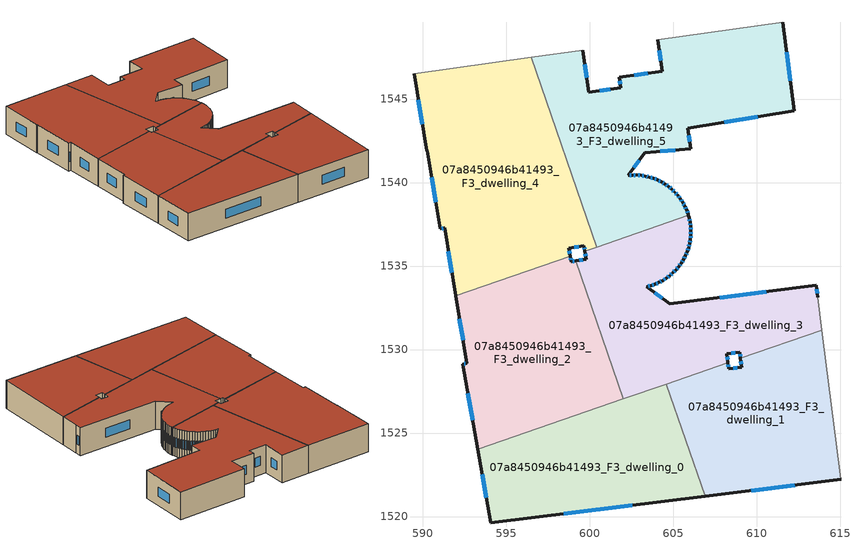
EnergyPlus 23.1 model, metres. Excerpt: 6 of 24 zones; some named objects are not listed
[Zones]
07a8450946b41493_F3_dwelling_0
 floor to 07a8450946b41493_F2_dwelling_0 (EU_floor_Construction): 604.59,1527.94 606.91,1521.21 594.07,1519.62 593.29,1524.04 z9
 wall outside (EU_wall_Construction): 593.29,1524.04 594.07,1519.62 606.91,1521.21 z9:12
 wall to 07a8450946b41493_F3_dwelling_1 (EU_wall_Construction): 606.91,1521.21 604.59,1527.94 z9:12
 wall to 07a8450946b41493_F3_dwelling_2 (EU_wall_Construction): 602.01,1527.05 593.29,1524.04 z9:12
 wall to 07a8450946b41493_F3_dwelling_3 (EU_wall_Construction): 604.59,1527.94 602.01,1527.05 z9:12
 window (EU_Window_Construction): 598.44,1520.16 602.54,1520.67 / 593.55,1522.53 593.8,1521.12 z10.02:10.98
 roof outside (EU_roof_Construction): 606.91,1521.21 604.59,1527.94 593.29,1524.04 594.07,1519.62 z12
07a8450946b41493_F3_dwelling_1
 floor to 07a8450946b41493_F2_dwelling_1 (EU_floor_Construction): 613.9,1531.16 615.03,1522.28 615.05,1522.22 606.91,1521.21 604.59,1527.94 608.28,1529.21 608.32,1528.85 609.09,1528.95 609.03,1529.47 z9
 wall outside (EU_wall_Construction): 609.03,1529.47 609.09,1528.95 608.32,1528.85 608.28,1529.21 / 606.91,1521.21 615.05,1522.22 z9:12
 wall adiabatic (EU_wall_Construction): 615.05,1522.22 615.03,1522.28 613.9,1531.16 z9:12
 wall to 07a8450946b41493_F3_dwelling_3 (EU_wall_Construction): 613.9,1531.16 609.03,1529.47 / 608.28,1529.21 604.59,1527.94 z9:12
 window (EU_Window_Construction): 608.83,1528.91 608.59,1528.88 / 609.05,1529.29 609.07,1529.13 / 609.68,1521.55 612.28,1521.88 / 608.31,1528.98 608.3,1529.09 z10.02:10.98
 roof outside (EU_roof_Construction): 615.05,1522.22 615.03,1522.28 613.9,1531.16 609.03,1529.47 609.09,1528.95 608.32,1528.85 608.28,1529.21 604.59,1527.94 606.91,1521.21 z12
07a8450946b41493_F3_dwelling_2
 floor to 07a8450946b41493_F2_dwelling_2 (EU_floor_Construction): 599.16,1535.31 602.01,1527.05 593.29,1524.04 592.39,1529.12 592.64,1529.19 591.98,1533.22 598.84,1535.59 598.9,1535.27 z9
 wall outside (EU_wall_Construction): 591.98,1533.22 592.64,1529.19 592.39,1529.12 593.29,1524.04 / 599.16,1535.31 598.9,1535.27 598.84,1535.59 z9:12
 wall to 07a8450946b41493_F3_dwelling_3 (EU_wall_Construction): 602.01,1527.05 599.16,1535.31 z9:12
 wall to 07a8450946b41493_F3_dwelling_4 (EU_wall_Construction): 598.84,1535.59 591.98,1533.22 z9:12
 window (EU_Window_Construction): 592.56,1529.16 592.48,1529.14 / 592.2,1531.85 592.42,1530.56 / 598.88,1535.38 598.86,1535.48 / 599.07,1535.3 598.98,1535.28 / 592.7,1527.39 592.98,1525.76 z10.02:10.98
 roof outside (EU_roof_Construction): 602.01,1527.05 599.16,1535.31 598.9,1535.27 598.84,1535.59 591.98,1533.22 592.64,1529.19 592.39,1529.12 593.29,1524.04 z12
07a8450946b41493_F3_dwelling_3
 floor to 07a8450946b41493_F2_dwelling_3 (EU_floor_Construction): 613.57,1533.84 613.65,1533.12 613.9,1531.16 609.03,1529.47 608.99,1529.83 608.22,1529.74 608.28,1529.21 602.01,1527.05 599.16,1535.31 599.79,1535.41 599.71,1535.89 605.92,1538.03 605.96,1537.88 606.01,1537.63 606.05,1537.37 606.06,1537.11 606.06,1536.86 606.03,1536.6 605.98,1536.35 605.92,1536.11 605.83,1535.86 605.74,1535.63 605.62,1535.39 605.48,1535.18 605.33,1534.97 605.17,1534.78 604.98,1534.59 604.8,1534.43 604.59,1534.28 604.37,1534.13 604.15,1534.02 603.91,1533.92 603.67,1533.83 603.42,1533.77 603.43,1533.76 604.81,1532.73 z9
 wall outside (EU_wall_Construction): 608.28,1529.21 608.22,1529.74 608.99,1529.83 609.03,1529.47 / 599.71,1535.89 599.79,1535.41 599.16,1535.31 / 613.65,1533.12 613.57,1533.84 604.81,1532.73 603.43,1533.76 603.42,1533.77 603.67,1533.83 603.91,1533.92 604.15,1534.02 604.37,1534.13 604.59,1534.28 604.8,1534.43 604.98,1534.59 605.17,1534.78 605.33,1534.97 605.48,1535.18 605.62,1535.39 605.74,1535.63 605.83,1535.86 605.92,1536.11 605.98,1536.35 606.03,1536.6 606.06,1536.86 606.06,1537.11 606.05,1537.37 606.01,1537.63 605.96,1537.88 605.92,1538.03 z9:12
 wall adiabatic (EU_wall_Construction): 613.9,1531.16 613.65,1533.12 z9:12
 wall to 07a8450946b41493_F3_dwelling_5 (EU_wall_Construction): 605.92,1538.03 600.44,1536.14 z9:12
 wall to 07a8450946b41493_F3_dwelling_4 (EU_wall_Construction): 600.44,1536.14 599.71,1535.89 z9:12
 window (EU_Window_Construction): 609,1529.71 609.02,1529.6 / 608.48,1529.77 608.73,1529.8 / 608.26,1529.39 608.24,1529.56 / 599.58,1535.38 599.37,1535.35 / 599.74,1535.73 599.76,1535.58 / 605.99,1537.72 605.98,1537.8 / 606.04,1537.46 606.02,1537.54 / 606.06,1537.2 606.05,1537.28 / 606.06,1536.95 606.06,1537.03 / 606.04,1536.69 606.05,1536.77 / 606,1536.44 606.01,1536.52 / 605.94,1536.19 605.96,1536.27 / 605.86,1535.94 605.89,1536.02 / 605.77,1535.71 605.8,1535.78 / 605.66,1535.47 605.7,1535.55 / 605.53,1535.26 605.57,1535.32 / 605.38,1535.04 605.43,1535.11 / 605.23,1534.84 605.28,1534.9 / 605.05,1534.66 605.11,1534.71 / 604.86,1534.49 604.92,1534.54 / 604.66,1534.33 604.73,1534.38 / 604.45,1534.18 604.52,1534.23 / 604.22,1534.06 604.3,1534.1 / 603.99,1533.95 604.06,1533.98 / 603.75,1533.86 603.83,1533.89 / 603.5,1533.79 603.58,1533.81 / 604.34,1533.08 603.9,1533.41 / 610.59,1533.46 607.79,1533.11 / 613.62,1533.37 613.6,1533.6 z10.02:10.98
 roof outside (EU_roof_Construction): 613.9,1531.16 613.65,1533.12 613.57,1533.84 604.81,1532.73 603.43,1533.76 603.42,1533.77 603.67,1533.83 603.91,1533.92 604.15,1534.02 604.37,1534.13 604.59,1534.28 604.8,1534.43 604.98,1534.59 605.17,1534.78 605.33,1534.97 605.48,1535.18 605.62,1535.39 605.74,1535.63 605.83,1535.86 605.92,1536.11 605.98,1536.35 606.03,1536.6 606.06,1536.86 606.06,1537.11 606.05,1537.37 606.01,1537.63 605.96,1537.88 605.92,1538.03 599.71,1535.89 599.79,1535.41 599.16,1535.31 602.01,1527.05 608.28,1529.21 608.22,1529.74 608.99,1529.83 609.03,1529.47 z12
07a8450946b41493_F3_dwelling_4
 floor to 07a8450946b41493_F2_dwelling_4 (EU_floor_Construction): 596.51,1547.5 600.44,1536.14 599.71,1535.89 599.66,1536.21 598.76,1536.07 598.84,1535.59 591.98,1533.22 591.31,1537.29 591.05,1537.23 590.27,1541.91 590.23,1541.92 589.48,1546.51 z9
 wall outside (EU_wall_Construction): 598.84,1535.59 598.76,1536.07 599.66,1536.21 599.71,1535.89 / 589.48,1546.51 590.23,1541.92 590.27,1541.91 591.05,1537.23 591.31,1537.29 591.98,1533.22 z9:12
 wall adiabatic (EU_wall_Construction): 596.51,1547.5 589.48,1546.51 z9:12
 wall to 07a8450946b41493_F3_dwelling_5 (EU_wall_Construction): 600.44,1536.14 596.51,1547.5 z9:12
 window (EU_Window_Construction): 599.68,1536.1 599.69,1536 / 599.07,1536.12 599.35,1536.16 / 598.81,1535.75 598.79,1535.9 / 591.54,1535.9 591.75,1534.6 / 591.14,1537.25 591.22,1537.27 / 590.54,1540.32 590.79,1538.82 / 589.74,1544.95 589.97,1543.48 z10.02:10.98
 roof outside (EU_roof_Construction): 599.71,1535.89 600.44,1536.14 596.51,1547.5 589.48,1546.51 590.23,1541.92 590.27,1541.91 591.05,1537.23 591.31,1537.29 591.98,1533.22 598.84,1535.59 598.76,1536.07 599.66,1536.21 z12
07a8450946b41493_F3_dwelling_5
 floor to 07a8450946b41493_F2_dwelling_5 (EU_floor_Construction): 611.56,1549.62 612.24,1544.3 605.88,1543.27 606.06,1542.03 603.3,1541.78 602.3,1540.44 602.56,1540.45 602.82,1540.46 603.07,1540.43 603.32,1540.39 603.58,1540.33 603.82,1540.25 604.06,1540.16 604.29,1540.04 604.51,1539.92 604.72,1539.77 604.92,1539.6 605.1,1539.42 605.27,1539.24 605.43,1539.03 605.57,1538.82 605.7,1538.6 605.8,1538.37 605.89,1538.12 605.92,1538.03 600.44,1536.14 596.51,1547.5 599.59,1547.94 599.95,1545.41 601.87,1545.68 601.78,1546.31 604.35,1546.66 604.08,1548.57 z9
 wall outside (EU_wall_Construction): 604.08,1548.57 604.35,1546.66 601.78,1546.31 601.87,1545.68 599.95,1545.41 599.59,1547.94 / 605.92,1538.03 605.89,1538.12 605.8,1538.37 605.7,1538.6 605.57,1538.82 605.43,1539.03 605.28,1539.24 605.1,1539.42 604.92,1539.6 604.72,1539.77 604.51,1539.92 604.29,1540.04 604.06,1540.16 603.82,1540.25 603.58,1540.33 603.32,1540.39 603.07,1540.43 602.82,1540.46 602.56,1540.45 602.3,1540.44 603.3,1541.78 606.06,1542.03 605.89,1543.27 612.24,1544.3 611.56,1549.62 z9:12
 wall adiabatic (EU_wall_Construction): 611.56,1549.62 604.08,1548.57 / 599.59,1547.94 596.51,1547.5 z9:12
 window (EU_Window_Construction): 601.22,1545.59 600.6,1545.5 / 601.81,1546.09 601.84,1545.89 / 603.47,1546.54 602.65,1546.43 / 604.17,1547.92 604.26,1547.31 / 612.01,1546.11 611.79,1547.81 / 608.05,1543.62 610.08,1543.95 / 606,1542.45 605.94,1542.85 / 604.24,1541.87 605.12,1541.95 / 602.64,1540.9 602.96,1541.33 / 602.48,1540.45 602.39,1540.44 / 602.74,1540.45 602.65,1540.45 / 602.99,1540.44 602.91,1540.45 / 603.24,1540.41 603.16,1540.42 / 603.49,1540.35 603.41,1540.37 / 603.74,1540.28 603.66,1540.3 / 603.98,1540.19 603.9,1540.22 / 604.21,1540.08 604.14,1540.12 / 604.44,1539.96 604.37,1540 / 604.65,1539.82 604.58,1539.87 / 604.85,1539.66 604.78,1539.71 / 605.04,1539.49 604.98,1539.54 / 605.22,1539.3 605.16,1539.36 / 605.38,1539.1 605.33,1539.17 / 605.52,1538.89 605.48,1538.96 / 605.65,1538.67 605.61,1538.75 / 605.76,1538.45 605.73,1538.52 / 605.86,1538.2 605.83,1538.28 / 599.83,1546.27 599.71,1547.08 z10.02:10.98
 roof outside (EU_roof_Construction): 605.92,1538.03 605.89,1538.12 605.8,1538.37 605.7,1538.6 605.57,1538.82 605.43,1539.03 605.27,1539.24 605.1,1539.42 604.92,1539.6 604.72,1539.77 604.51,1539.92 604.29,1540.04 604.06,1540.16 603.82,1540.25 603.58,1540.33 603.32,1540.39 603.07,1540.43 602.82,1540.46 602.56,1540.45 602.3,1540.44 603.3,1541.78 606.06,1542.03 605.88,1543.27 612.24,1544.3 611.56,1549.62 604.08,1548.57 604.35,1546.66 601.78,1546.31 601.87,1545.68 599.95,1545.41 599.59,1547.94 596.51,1547.5 600.44,1536.14 z12
[Building]
EU S2 Campaign: North Axis=0; Terrain=City; Solar Distribution=FullExterior
[Site:Location]
Vienna: Latitude=48; Longitude=16.5; Time Zone=1; Elevation=183
[SizingPeriod:WeatherFileDays]
AnnualSizingPeriod: Begin Month=1; Begin Day of Month=1; End Month=12; End Day of Month=31; Day of Week for Start Day=Monday; Use Weather File Daylight Saving Period=No; Use Weather File Rain and Snow Indicators=No
[MATERIAL]
EU_InternalMass_Material: Roughness=MediumRough; Thickness=0.1; Conductivity=1; Density=1800; Specific Heat=900; Thermal Absorptance=0.9; Solar Absorptance=0.7; Visible Absorptance=0.7
[MATERIAL:NOMASS] Roughness=MediumRough; Thermal Absorptance=0.9; Solar Absorptance=0.7; Visible Absorptance=0.7
Name | Thermal Resistance
EU_wall_NoMass | 0.942466
EU_roof_NoMass | 0.551687
EU_floor_NoMass | 0.66527
[WINDOWMATERIAL:SIMPLEGLAZINGSYSTEM]
EU_Window_SimpleGlazing: UFactor=2.03367; Solar Heat Gain Coefficient=0.65; Visible Transmittance=0.65
[CONSTRUCTION]
EU_wall_Construction: EU_wall_NoMass
EU_roof_Construction: EU_roof_NoMass
EU_floor_Construction: EU_floor_NoMass
EU_Window_Construction: EU_Window_SimpleGlazing
EU_InternalMass_Construction: EU_InternalMass_Material
[ZONE] Type=1; Multiplier=1; Ceiling Height=autocalculate; Floor Area=autocalculate; Part of Total Floor Area=Yes
Name | Volume
07a8450946b41493_F3_dwelling_0 | 214.705
07a8450946b41493_F3_dwelling_1 | 214.704
07a8450946b41493_F3_dwelling_2 | 228.605
07a8450946b41493_F3_dwelling_3 | 228.579
07a8450946b41493_F3_dwelling_4 | 306.09
07a8450946b41493_F3_dwelling_5 | 306.096
[INTERNALMASS] Construction=EU_InternalMass_Construction
Name | Zone or ZoneList | Surface Area
07a8450946b41493_F3_dwelling_0_EU_InternalMass | 07a8450946b41493_F3_dwelling_0 | 71.5683
07a8450946b41493_F3_dwelling_1_EU_InternalMass | 07a8450946b41493_F3_dwelling_1 | 71.5681
07a8450946b41493_F3_dwelling_2_EU_InternalMass | 07a8450946b41493_F3_dwelling_2 | 76.2024
07a8450946b41493_F3_dwelling_3_EU_InternalMass | 07a8450946b41493_F3_dwelling_3 | 76.1917
07a8450946b41493_F3_dwelling_4_EU_InternalMass | 07a8450946b41493_F3_dwelling_4 | 102.03
07a8450946b41493_F3_dwelling_5_EU_InternalMass | 07a8450946b41493_F3_dwelling_5 | 102.031
[OTHEREQUIPMENT] Fuel Type=Electricity; Design Level Calculation Method=Watts/Area; Power per Zone Floor Area=1; Fraction Latent=0; Fraction Radiant=0; Fraction Lost=0; Carbon Dioxide Generation Rate=0; EndUse Subcategory=EU_Step8_InternalGains
Name | Zone or ZoneList or Space or SpaceList | Schedule
EU_Step8_InternalGain_07a8450946b41493_F3_dwelling_0_f000 | 07a8450946b41493_F3_dwelling_0 | EU_Step8_GainSchedule_07a8450946b41493_F3_dwelling_0_f000
EU_Step8_InternalGain_07a8450946b41493_F3_dwelling_1_f000 | 07a8450946b41493_F3_dwelling_1 | EU_Step8_GainSchedule_07a8450946b41493_F3_dwelling_1_f000
EU_Step8_InternalGain_07a8450946b41493_F3_dwelling_2_f000 | 07a8450946b41493_F3_dwelling_2 | EU_Step8_GainSchedule_07a8450946b41493_F3_dwelling_2_f000
EU_Step8_InternalGain_07a8450946b41493_F3_dwelling_3_f000 | 07a8450946b41493_F3_dwelling_3 | EU_Step8_GainSchedule_07a8450946b41493_F3_dwelling_3_f000
EU_Step8_InternalGain_07a8450946b41493_F3_dwelling_4_f000 | 07a8450946b41493_F3_dwelling_4 | EU_Step8_GainSchedule_07a8450946b41493_F3_dwelling_4_f000
EU_Step8_InternalGain_07a8450946b41493_F3_dwelling_5_f000 | 07a8450946b41493_F3_dwelling_5 | EU_Step8_GainSchedule_07a8450946b41493_F3_dwelling_5_f000
[ZONEVENTILATION:DESIGNFLOWRATE] Schedule=EU_AlwaysOn; Design Flow Rate Calculation Method=AirChanges/Hour; Air Changes per Hour=0.530523; Ventilation Type=Natural; Fan Pressure Rise=0; Fan Total Efficiency=1; Constant Term Coefficient=1; Temperature Term Coefficient=0; Velocity Term Coefficient=0; Velocity Squared Term Coefficient=0; Minimum Indoor Temperature=-100; Maximum Indoor Temperature=100; Delta Temperature=-100; Minimum Outdoor Temperature=-100; Maximum Outdoor Temperature=100; Maximum Wind Speed=40
Name | Zone or ZoneList or Space or SpaceList
EU_ConstantAir_07a8450946b41493_F3_dwelling_0 | 07a8450946b41493_F3_dwelling_0
EU_ConstantAir_07a8450946b41493_F3_dwelling_1 | 07a8450946b41493_F3_dwelling_1
EU_ConstantAir_07a8450946b41493_F3_dwelling_2 | 07a8450946b41493_F3_dwelling_2
EU_ConstantAir_07a8450946b41493_F3_dwelling_3 | 07a8450946b41493_F3_dwelling_3
EU_ConstantAir_07a8450946b41493_F3_dwelling_4 | 07a8450946b41493_F3_dwelling_4
EU_ConstantAir_07a8450946b41493_F3_dwelling_5 | 07a8450946b41493_F3_dwelling_5
[HVACTEMPLATE:ZONE:IDEALLOADSAIRSYSTEM] System Availability Schedule=EU_AlwaysOn; Maximum Heating Supply Air Temperature=50; Minimum Cooling Supply Air Temperature=13; Maximum Heating Supply Air Humidity Ratio=0.0156; Minimum Cooling Supply Air Humidity Ratio=0.0077; Heating Limit=NoLimit; Cooling Limit=NoLimit; Heating Availability Schedule=EU_AlwaysOn; Cooling Availability Schedule=EU_CoolingOff; Dehumidification Control Type=ConstantSensibleHeatRatio; Cooling Sensible Heat Ratio=0.7; Dehumidification Setpoint=60; Humidification Control Type=None; Humidification Setpoint=30; Outdoor Air Method=None; Outdoor Air Flow Rate per Person=0.00944; Outdoor Air Flow Rate per Zone Floor Area=0; Outdoor Air Flow Rate per Zone=0; Demand Controlled Ventilation Type=None; Outdoor Air Economizer Type=NoEconomizer; Heat Recovery Type=None; Sensible Heat Recovery Effectiveness=0.7; Latent Heat Recovery Effectiveness=0.65
Name | Template Thermostat
07a8450946b41493_F3_dwelling_0 | EU_HeatOnly_07a8450946b41493_F3_dwelling_0
07a8450946b41493_F3_dwelling_1 | EU_HeatOnly_07a8450946b41493_F3_dwelling_1
07a8450946b41493_F3_dwelling_2 | EU_HeatOnly_07a8450946b41493_F3_dwelling_2
07a8450946b41493_F3_dwelling_3 | EU_HeatOnly_07a8450946b41493_F3_dwelling_3
07a8450946b41493_F3_dwelling_4 | EU_HeatOnly_07a8450946b41493_F3_dwelling_4
07a8450946b41493_F3_dwelling_5 | EU_HeatOnly_07a8450946b41493_F3_dwelling_5
[SIZING:ZONE] Zone Cooling Design Supply Air Temperature Input Method=SupplyAirTemperature; Zone Cooling Design Supply Air Temperature=13; Zone Heating Design Supply Air Temperature Input Method=SupplyAirTemperature; Zone Heating Design Supply Air Temperature=50; Zone Cooling Design Supply Air Humidity Ratio=0.008; Zone Heating Design Supply Air Humidity Ratio=0.008; Cooling Design Air Flow Method=DesignDay; Cooling Design Air Flow Rate=0; Cooling Minimum Air Flow per Zone Floor Area=0.000762; Cooling Minimum Air Flow=0; Cooling Minimum Air Flow Fraction=0.2; Heating Design Air Flow Method=DesignDay; Heating Design Air Flow Rate=0; Heating Maximum Air Flow per Zone Floor Area=0.002032; Heating Maximum Air Flow=0.141576; Heating Maximum Air Flow Fraction=0.3; Account for Dedicated Outdoor Air System=No; Dedicated Outdoor Air System Control Strategy=NeutralSupplyAir; Dedicated Outdoor Air Low Setpoint Temperature for Design=autosize; Dedicated Outdoor Air High Setpoint Temperature for Design=autosize; Zone Load Sizing Method=Sensible Load Only No Latent Load; Zone Latent Cooling Design Supply Air Humidity Ratio Input Method=HumidityRatioDifference; Zone Cooling Design Supply Air Humidity Ratio Difference=0.005; Zone Latent Heating Design Supply Air Humidity Ratio Input Method=HumidityRatioDifference; Zone Humidification Design Supply Air Humidity Ratio Difference=0.005
07a8450946b41493_F3_dwelling_0; 07a8450946b41493_F3_dwelling_1; 07a8450946b41493_F3_dwelling_2; 07a8450946b41493_F3_dwelling_3; 07a8450946b41493_F3_dwelling_4; 07a8450946b41493_F3_dwelling_5
[SCHEDULE:CONSTANT]
Name | Hourly Value
EU_AlwaysOn | 1
EU_CoolingOff | 0
[SCHEDULE:FILE] Column Number=1; Rows to Skip at Top=0; Number of Hours of Data=8760; Column Separator=Comma; Interpolate to Timestep=No; Minutes per Item=60; Adjust Schedule for Daylight Savings=Yes
Name | File
EU_Step8_GainSchedule_07a8450946b41493_F3_dwelling_0_f000 | ../../schedules/07a8450946b41493/07a8450946b41493_F3_dwelling_0_f000_gain.csv
EU_Step8_GainSchedule_07a8450946b41493_F3_dwelling_1_f000 | ../../schedules/07a8450946b41493/07a8450946b41493_F3_dwelling_1_f000_gain.csv
EU_Step8_GainSchedule_07a8450946b41493_F3_dwelling_2_f000 | ../../schedules/07a8450946b41493/07a8450946b41493_F3_dwelling_2_f000_gain.csv
EU_Step8_GainSchedule_07a8450946b41493_F3_dwelling_3_f000 | ../../schedules/07a8450946b41493/07a8450946b41493_F3_dwelling_3_f000_gain.csv
EU_Step8_GainSchedule_07a8450946b41493_F3_dwelling_4_f000 | ../../schedules/07a8450946b41493/07a8450946b41493_F3_dwelling_4_f000_gain.csv
EU_Step8_GainSchedule_07a8450946b41493_F3_dwelling_5_f000 | ../../schedules/07a8450946b41493/07a8450946b41493_F3_dwelling_5_f000_gain.csv
